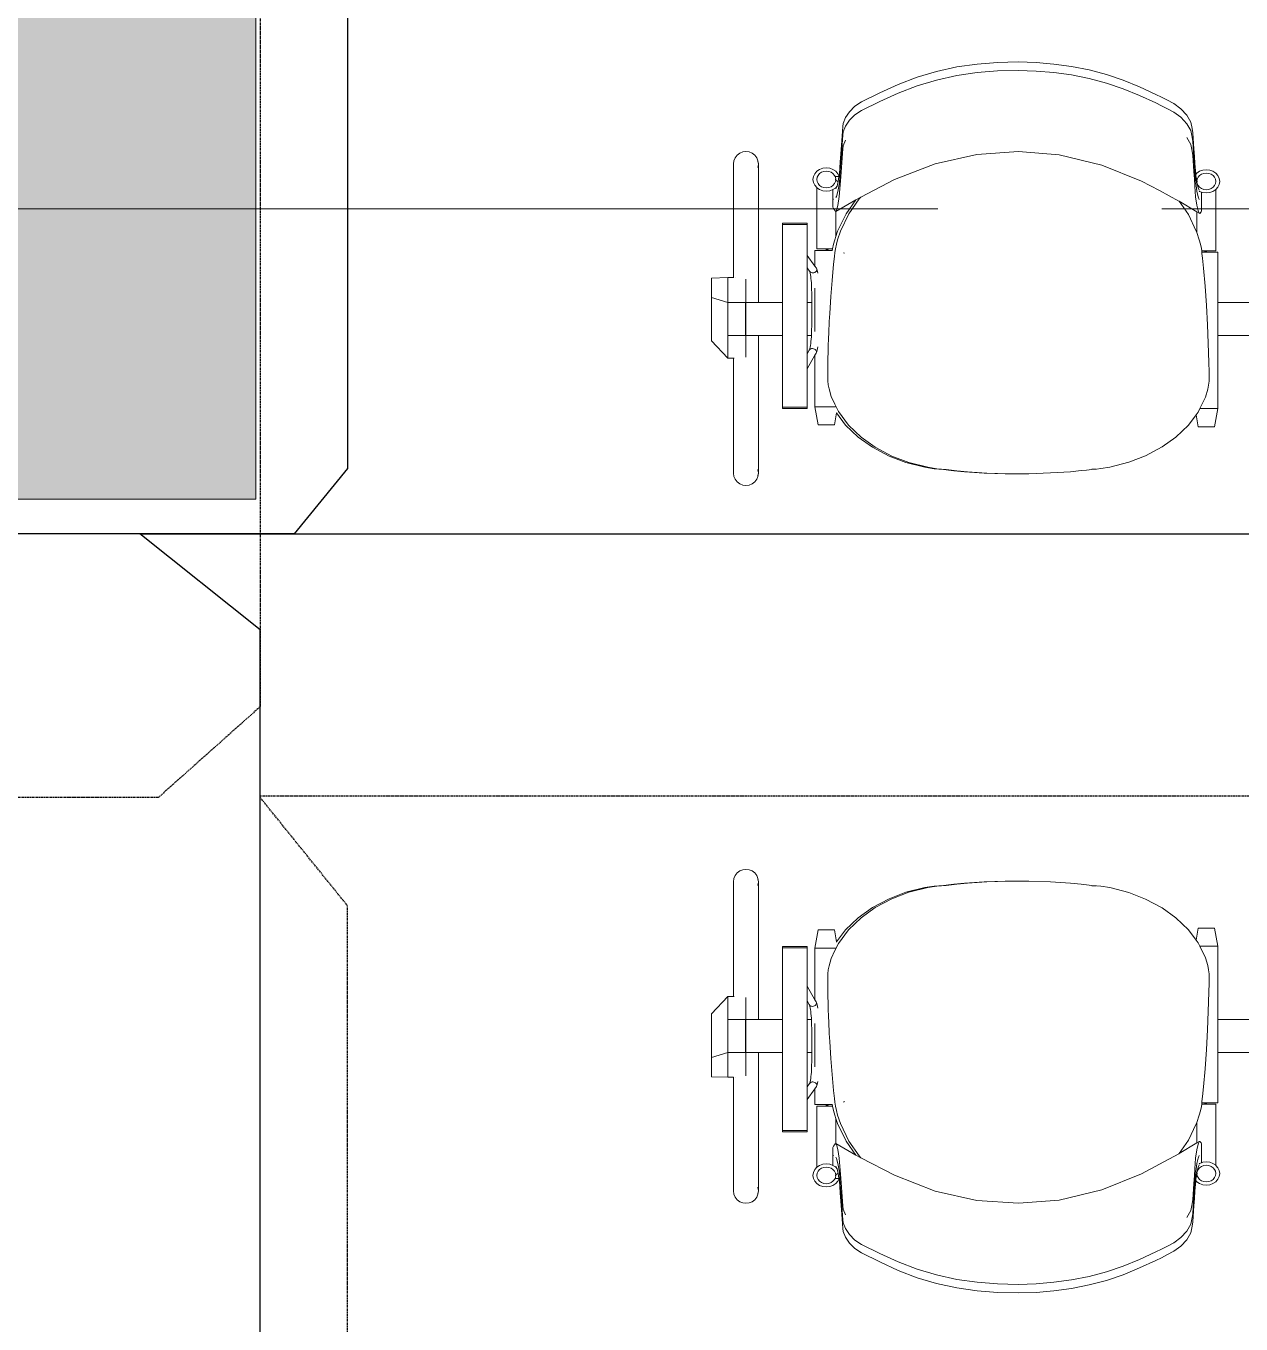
# Model space of a CAD drawing. Header units: millimetres. Extents: x -280308 to 6402717, y -14 to 2073074.
# Drawn here: x 13381 to 14847, y 343028 to 344594 of the extents above; entities that cross this region are included whole.
import ezdxf
from ezdxf.enums import TextEntityAlignment as Align

# ---------------------------------------------------------------- set-up
doc = ezdxf.new("R2010")
doc.units = ezdxf.units.MM
doc.linetypes.add('ACAD_ISO08W100', pattern=[36, 24, -3, 6, -3])
doc.linetypes.add('DASHED2', pattern=[0.375, 0.25, -0.125])
doc.layers.get('0').update_dxf_attribs({"lineweight": 0})
doc.layers.add('-P-ABK', color=7, linetype='Continuous', lineweight=30, true_color=0x05ffff)
doc.layers.add('P-AKT', color=7, linetype='Continuous', lineweight=30, true_color=0xfe0101)
for name, color, linetype, lineweight in [('A-ANNOTATION', 144, 'Continuous', 0), ('A-Furn', 250, 'Continuous', 0), ('A-FURN-EQPM', 177, 'Continuous', 0), ('ARSIR', 251, 'Continuous', 0), ('Struktur', 80, 'Continuous', 20)]:
    doc.layers.add(name, color=color, linetype=linetype, lineweight=lineweight)
doc.layers.add('A-TEXT', color=254, linetype='Continuous')
doc.styles.get("Standard").update_dxf_attribs({"font": 'arial.ttf'})

# ---------------------------------------------------------------- blocks, each defined once
blk = doc.blocks.new('*U539')
at = {"layer": 'A-ANNOTATION', "linetype": 'ACAD_ISO08W100', "ltscale": 0.25}
blk.add_lwpolyline([(0, -7.6411), (0, -228.3482)], dxfattribs=at)
at = {"layer": 'A-TEXT'}
blk.add_attdef('N', text='', height=0.9, dxfattribs=at).set_placement((0, 2.75), align=Align.MIDDLE_CENTER)
blk = doc.blocks.new('A$Cf37525da')
at = {"color": 124, "xscale": -360.0000000000001, "yscale": 360.0000000000001, "zscale": 360.0000000000001, "rotation": 270}
blk.add_blockref('*U539', (4643.8, -5900), dxfattribs=at)
blk = doc.blocks.new('A$C0fa81d55')
at = {"color": 0, "linetype": 'ByBlock', "lineweight": -2}
for p, q in [((27, 499.9), (28.5, 503.5)), ((28.5, 503.5), (30.9, 506.6)), ((30.9, 506.6), (34, 509)), ((34, 509), (37.6, 510.5)), ((37.6, 510.5), (41.5, 511)), ((41.5, 511), (45.4, 510.5)), ((45.4, 510.5), (49, 509)), ((49, 509), (52.1, 506.6)), ((52.1, 506.6), (54.5, 503.5)), ((54.5, 503.5), (56, 499.9)), ((26.5, 496), (27, 499.9)), ((26.5, 496), (26.5, 357.5)), ((56, 499.9), (56.5, 496)), ((56, 499.4), (56.5, 495.8)), ((56.5, 495.5), (56, 491.6)), ((56.5, 495.5), (56, 492.2)), ((56.5, 495.8), (56.5, 496)), ((56.5, 495.7), (56.5, 495.8)), ((56.5, 495.7), (56.5, 495.5)), ((56.5, 495.5), (56.5, 330)), ((234.5, 483.3), (257.4, 489)), ((237.9, 483.3), (260.9, 489)), ((257.4, 489), (268.5, 490.7)), ((260.9, 489), (272, 490.7)), ((268.5, 490.7), (274.1, 491.3)), ((272, 490.7), (277.5, 491.3)), ((274.1, 491.3), (279.7, 491.7)), ((277.5, 491.3), (283.1, 491.7)), ((279.7, 491.7), (286, 492.5)), ((283.1, 491.7), (289.5, 492.5)), ((286, 492.5), (292.4, 493.2)), ((289.5, 492.5), (295.9, 493.2)), ((292.4, 493.2), (305.2, 494.4)), ((295.9, 493.2), (308.7, 494.4)), ((328.9, 495.9), (305.2, 494.4)), ((332.3, 495.9), (308.7, 494.4)), ((354.4, 496.7), (328.9, 495.9)), ((357.8, 496.7), (332.3, 495.9)), ((357.8, 496.7), (354.4, 496.7)), ((379.4, 496.7), (357.8, 496.7)), ((379.4, 496.7), (379.4, 496.7)), ((382.8, 496.7), (379.4, 496.7)), ((409, 495.8), (382.8, 496.7)), ((409, 495.8), (433.1, 494.3)), ((433.1, 494.3), (446, 493)), ((446, 493), (452.4, 492.3)), ((452.4, 492.3), (458.8, 491.6)), ((458.8, 491.6), (464.3, 491.2)), ((458.8, 491.3), (460.8, 491.2)), ((460.8, 491.2), (463.1, 490.9)), ((464.3, 491.2), (469.8, 490.6)), ((469.8, 490.6), (480.7, 488.9)), ((503.3, 483), (480.7, 488.9)), ((214.2, 475.6), (194.2, 464.9)), ((217.6, 475.6), (197.6, 464.9)), ((234.5, 483.3), (214.2, 475.6)), ((237.9, 483.3), (217.6, 475.6)), ((523.7, 475.2), (503.3, 483)), ((543.6, 464.5), (523.7, 475.2)), ((194.2, 464.9), (177, 452.6)), ((197.6, 464.9), (180.4, 452.6)), ((560, 452.7), (543.6, 464.5)), ((177, 452.6), (161.8, 438.2)), ((180.4, 452.6), (165.3, 438.2)), ((575.3, 438), (560, 452.7)), ((584.6, 425.7), (587.1, 440.2)), ((587.1, 440.2), (606.9, 440.2)), ((610.7, 418.2), (606.9, 440.2)), ((124.7, 415.9), (128.5, 437.9)), ((148.3, 437.9), (128.5, 437.9)), ((150.8, 423.4), (148.3, 437.9)), ((161.8, 438.2), (150.8, 423.4)), ((150.8, 423.4), (150.8, 423.3)), ((165.3, 438.2), (153, 421.6)), ((584.6, 425.7), (575.3, 438)), ((587, 422.4), (584.6, 425.7)), ((85.5, 417.9), (85.5, 417.9)), ((85.5, 417.7), (85.5, 417.9)), ((115.4, 417.9), (85.5, 417.9)), ((85.5, 417.7), (85.5, 417.6)), ((85.5, 417.6), (85.5, 417.4)), ((85.5, 416.7), (85.5, 417.4)), ((85.5, 416.7), (85.5, 416.5)), ((85.5, 404.6), (85.5, 416.5)), ((115.4, 416.5), (85.5, 416.5)), ((115.4, 417.9), (115.4, 417.9)), ((115.4, 417.9), (115.4, 417.8)), ((115.4, 417.8), (115.4, 417.7)), ((115.4, 417.7), (115.4, 417.6)), ((115.4, 417.6), (115.4, 417.4)), ((115.4, 417.4), (115.4, 417.2)), ((115.4, 417.2), (115.4, 417)), ((115.4, 417), (115.4, 416.7)), ((115.4, 416.7), (115.4, 416.5)), ((115.4, 416.5), (115.4, 416.2)), ((115.4, 416.2), (115.4, 415.1)), ((115.4, 415.1), (115.4, 404.6)), ((124.7, 353.7), (124.7, 415.9)), ((149.6, 415.9), (124.7, 415.9)), ((148.8, 412.9), (144.3, 403.5)), ((153, 421.6), (148.8, 412.9)), ((587, 422.4), (589.1, 418.2)), ((589.1, 418.2), (595.9, 404.3)), ((589.1, 418.2), (610.7, 418.2)), ((610.7, 330), (610.7, 418.2)), ((85.4, 330), (85.5, 404.6)), ((115.4, 403.3), (115.3, 385.1)), ((115.4, 404.6), (115.4, 403.3)), ((140.8, 389.6), (141.7, 394.4)), ((141.7, 394.4), (144.3, 403.5)), ((595.9, 404.3), (598.7, 394.8)), ((598.7, 394.8), (599.7, 389.9)), ((115.3, 385.1), (115.4, 384)), ((115.4, 384), (115.3, 370.2)), ((140.1, 384.8), (140.8, 389.6)), ((140.1, 379.7), (140.1, 384.8)), ((140.2, 374.6), (140.1, 379.7)), ((599.7, 389.9), (600.4, 384.9)), ((600.4, 379.3), (600.3, 373.8)), ((600.4, 384.9), (600.4, 379.3)), ((115.3, 370.2), (115.3, 370.1)), ((115.3, 370.1), (124.7, 353.7)), ((115.3, 370.1), (115.3, 365.2)), ((115.3, 364.4), (115.3, 365.2)), ((115.3, 364.4), (115.3, 352.3)), ((140.2, 371.1), (140.2, 374.6)), ((140.3, 364.4), (140.2, 371.1)), ((140.8, 343.2), (140.3, 364.4)), ((599.4, 339.4), (600.2, 362.7)), ((600.3, 373.8), (600.2, 362.7)), ((19.5, 357.5), (0, 336.6)), ((26.5, 357.5), (19.5, 357.5)), ((19.5, 330), (19.5, 357.5)), ((27.2, 357.5), (26.5, 357.5)), ((41.5, 330), (41.5, 356.2)), ((115.3, 352.3), (115.3, 352.2)), ((115.3, 352.2), (115.3, 345)), ((115.3, 352.2), (117.8, 347.9)), ((115.3, 344.6), (115.3, 345)), ((115.3, 344.6), (115.3, 330)), ((117.8, 347.9), (118.1, 347.1)), ((117.8, 347.9), (118.1, 347.4)), ((118.1, 347.4), (118.7, 346.7)), ((118.1, 347.1), (118.5, 345.7)), ((118.5, 345.7), (118.9, 343.9)), ((118.7, 346.7), (119.6, 346.1)), ((119.6, 346.1), (120.7, 345.8)), ((120.7, 345.8), (121.9, 345.7)), ((121.9, 345.7), (123.1, 345.9)), ((123.1, 345.9), (124.2, 346.3)), ((124.2, 346.3), (125.1, 346.9)), ((124.7, 353.7), (126.1, 351.3)), ((125.1, 346.9), (125.9, 347.7)), ((125.9, 347.7), (126.4, 348.6)), ((126.5, 350.5), (126.1, 351.3)), ((126.4, 348.6), (126.6, 349.5)), ((126.6, 349.5), (126.5, 350.5)), ((126.5, 350.5), (127, 349.2)), ((127, 349.2), (127.4, 347.6)), ((127.4, 347.6), (127.8, 345.7)), ((127.8, 345.7), (128.2, 343.6)), ((0, 336.6), (0, 284)), ((19.5, 290), (19.5, 330)), ((41, 330), (19.5, 330)), ((41, 290), (41, 330)), ((41.5, 330), (41, 330)), ((41.5, 290), (41.5, 330)), ((56.5, 330), (41.5, 330)), ((85.4, 330), (56.5, 330)), ((85.4, 290), (85.4, 330)), ((120.5, 330), (115.3, 330)), ((115.3, 330), (115.3, 324.7)), ((118.9, 343.9), (119.3, 341.9)), ((119.3, 341.9), (119.6, 339.6)), ((119.6, 339.6), (119.9, 337.1)), ((119.9, 337.1), (120.2, 334.4)), ((120.2, 334.4), (120.4, 331.6)), ((120.4, 331.6), (120.5, 330)), ((120.5, 330), (120.5, 328.6)), ((141.2, 332.8), (140.8, 343.2)), ((141.4, 327.6), (141.2, 332.8)), ((598.5, 317.3), (599.4, 339.4)), ((676.3, 330), (610.7, 330)), ((610.7, 290), (610.7, 330)), ((115.3, 324.5), (115.3, 324.7)), ((115.3, 324.5), (115.3, 304.5)), ((120.7, 325.5), (120.5, 328.6)), ((120.7, 325.5), (120.7, 322.5)), ((120.7, 322.5), (120.8, 319.2)), ((120.8, 319.2), (120.8, 290)), ((124.7, 272.8), (124.7, 325)), ((141.6, 322.4), (141.4, 327.6)), ((141.8, 317.7), (141.6, 322.4)), ((142.1, 313), (141.8, 317.7)), ((597.2, 293.8), (598.5, 317.3)), ((115.3, 304.5), (115.3, 304.4)), ((115.3, 290), (115.3, 304.4)), ((142.6, 303.5), (142.1, 313)), ((144.1, 282.8), (142.6, 303.5)), ((19.5, 290), (0, 284)), ((0, 284), (0, 260.8)), ((41, 290), (19.5, 290)), ((19.5, 260.2), (19.5, 290)), ((41.5, 290), (41, 290)), ((56.5, 290), (41.5, 290)), ((41.5, 261.9), (41.5, 290)), ((85.4, 290), (56.5, 290)), ((56.5, 123.6), (56.5, 290)), ((85.5, 196), (85.4, 290)), ((120.8, 290), (115.3, 290)), ((115.3, 290), (115.3, 284.4)), ((115.3, 284.4), (115.3, 284)), ((115.3, 284), (115.3, 264.5)), ((120.8, 290), (120.8, 278.3)), ((144.1, 282.8), (145.6, 263.6)), ((595.5, 270.3), (597.2, 293.8)), ((676.3, 290), (610.7, 290)), ((610.7, 229.5), (610.7, 290)), ((120.4, 266.4), (120.2, 263.7)), ((120.5, 269.3), (120.4, 266.4)), ((120.7, 272.2), (120.5, 269.3)), ((120.8, 278.3), (120.7, 275.1)), ((120.7, 275.1), (120.7, 272.2)), ((595.5, 270.3), (593.6, 248.6)), ((19.5, 260.2), (0, 260.8)), ((26.5, 260.2), (19.5, 260.2)), ((26.5, 260.2), (26.5, 260.3)), ((26.5, 260.2), (26.5, 123)), ((28.5, 260.2), (28.5, 260.2)), ((115.3, 264.5), (115.3, 263.8)), ((115.3, 248.5), (115.3, 263.8)), ((118.3, 252.5), (115.3, 248.5)), ((118.5, 253.3), (118.3, 252.5)), ((118.5, 252.9), (118.3, 252.5)), ((118.9, 254.8), (118.5, 253.3)), ((118.5, 252.9), (119.2, 253.6)), ((119.3, 256.7), (118.9, 254.8)), ((119.2, 253.6), (120.1, 254.2)), ((119.6, 258.8), (119.3, 256.7)), ((119.9, 261.2), (119.6, 258.8)), ((120.2, 263.7), (119.9, 261.2)), ((120.1, 254.2), (121.2, 254.5)), ((121.2, 254.5), (122.3, 254.6)), ((122.3, 254.6), (123.5, 254.4)), ((123.5, 254.4), (124.6, 254)), ((124.6, 254), (125.6, 253.4)), ((125.6, 253.4), (126.4, 252.6)), ((126.4, 252.6), (126.9, 251.7)), ((126.9, 251.7), (127.1, 250.8)), ((127.4, 251.3), (126.9, 249.8)), ((127.1, 250.8), (126.9, 249.8)), ((127.8, 253), (127.4, 251.3)), ((128.2, 254.9), (127.8, 253)), ((145.6, 263.6), (147.3, 244.1)), ((115.3, 248.4), (115.3, 248.5)), ((115.3, 248.4), (115.3, 244.8)), ((115.3, 244.8), (115.3, 243.8)), ((115.4, 233.5), (115.3, 243.8)), ((124.7, 246.4), (115.4, 233.5)), ((126.5, 248.9), (124.7, 246.4)), ((124.7, 227.3), (124.7, 246.4)), ((126.9, 249.8), (126.5, 248.9)), ((148.3, 234.7), (147.3, 244.1)), ((592.4, 236.9), (591.7, 231)), ((593.6, 248.6), (592.4, 236.9)), ((115.4, 225.4), (115.3, 233.5)), ((115.3, 233.5), (115.4, 233.5)), ((115.4, 225.4), (115.3, 224.1)), ((115.3, 224.1), (115.4, 206.4)), ((124.7, 227.3), (145.7, 227.3)), ((126.9, 151.6), (126.9, 225.4)), ((146, 225.4), (126.9, 225.4)), ((138.4, 225.4), (138.4, 227.3)), ((141.4, 225.4), (138.4, 227.3)), ((145.8, 227.3), (145.7, 227.3)), ((146, 225.4), (145.7, 227.3)), ((146, 225.3), (146, 225.4)), ((147.2, 219.9), (146, 225.3)), ((148.6, 214.6), (147.2, 219.9)), ((148.9, 230), (148.3, 234.7)), ((149.4, 225.3), (148.9, 230)), ((150.6, 219.9), (149.4, 225.3)), ((152, 214.6), (150.6, 219.9)), ((159.3, 230.2), (160.4, 230.8)), ((589.8, 219.7), (588.4, 214.4)), ((591.1, 225.1), (589.8, 219.7)), ((591.4, 227.7), (591.1, 225.1)), ((591.6, 229.5), (591.4, 227.7)), ((591.4, 227.7), (608.5, 227.7)), ((591.7, 231), (591.6, 229.5)), ((591.6, 229.5), (610.7, 229.5)), ((594, 227.7), (597, 229.5)), ((597, 227.7), (597, 229.5)), ((608.5, 153.8), (608.5, 227.7)), ((115.4, 206.4), (115.4, 204.9)), ((115.4, 204.9), (115.4, 197.5)), ((149.9, 210.6), (148.6, 214.6)), ((152.1, 204.2), (149.9, 210.6)), ((149.9, 210.6), (149.9, 180.3)), ((155.5, 204.2), (152, 214.6)), ((162.4, 183.2), (152.1, 204.2)), ((165.8, 183.2), (155.5, 204.2)), ((575.3, 184.1), (584.9, 204.1)), ((585.5, 205.8), (584.9, 204.1)), ((588.4, 214.4), (585.5, 205.8)), ((585.5, 205.8), (585.5, 180.9)), ((85.5, 196), (85.5, 195.5)), ((115.4, 196), (85.5, 196)), ((85.5, 195.5), (85.5, 195)), ((85.5, 194.6), (85.5, 195)), ((85.5, 194.6), (85.5, 194.4)), ((85.5, 194.6), (85.5, 194.6)), ((85.5, 194.4), (85.5, 194.3)), ((115.4, 194.3), (85.5, 194.3)), ((115.4, 197.5), (115.4, 196.7)), ((115.4, 196.1), (115.4, 196.7)), ((115.4, 196), (115.4, 196.1)), ((115.4, 196), (115.4, 195.5)), ((115.4, 195.5), (115.4, 195.5)), ((115.4, 195.5), (115.4, 195)), ((115.4, 195), (115.4, 195)), ((115.4, 195), (115.4, 194.6)), ((115.4, 194.6), (115.4, 194.4)), ((115.4, 194.6), (115.4, 194.6)), ((115.4, 194.4), (115.4, 194.3)), ((147.2, 176.9), (146.5, 175.3)), ((146.5, 164.5), (146.5, 175.3)), ((148.2, 178.5), (147.2, 176.9)), ((149.1, 179.8), (148.2, 178.5)), ((149.8, 180.4), (149.1, 179.8)), ((150.9, 178.9), (149.8, 180.4)), ((149.9, 180.3), (149.8, 180.4)), ((173.9, 166.2), (149.9, 180.3)), ((152.5, 173), (150.9, 178.9)), ((154.1, 162.4), (152.5, 173)), ((162.4, 183.2), (174, 166.2)), ((165.8, 183.2), (178, 165.3)), ((564.3, 168.1), (575.3, 184.1)), ((585.5, 180.9), (564.3, 168.1)), ((585.4, 172.7), (584.1, 162.7)), ((587, 179.3), (585.4, 172.7)), ((588.3, 182.6), (585.5, 180.9)), ((588.3, 182.6), (587, 179.3)), ((589.3, 182.7), (588.3, 182.6)), ((590.8, 181), (589.3, 182.7)), ((591, 180.2), (590.8, 181)), ((591.2, 178.9), (591, 180.2)), ((591.2, 162.2), (591.2, 178.9)), ((147.2, 166), (146.5, 164.5)), ((146.5, 158.6), (146.5, 164.5)), ((146.5, 164.5), (146.5, 164.3)), ((146.5, 153.9), (146.5, 164.3)), ((149.9, 163.6), (149.9, 163.7)), ((150.9, 162.2), (149.9, 163.6)), ((152.5, 156.3), (150.9, 162.2)), ((155.2, 148.1), (154.1, 162.4)), ((173.9, 166.2), (174, 166.2)), ((174, 166.2), (180.2, 163)), ((178, 165.3), (180.2, 163)), ((180.2, 163), (220.8, 142)), ((540.3, 155.2), (563.9, 167.8)), ((564.3, 168.1), (563.9, 167.8)), ((584.1, 162.7), (583.2, 149.8)), ((587.1, 162.6), (585.5, 156)), ((588.4, 165.8), (587.1, 162.6)), ((588.4, 165.9), (588.4, 165.8)), ((591.2, 157), (588.9, 156.2)), ((591.2, 160.8), (591.2, 162.2)), ((591.2, 160.8), (591.2, 162.2)), ((591.2, 157), (591.2, 160.8)), ((592.8, 157.6), (591.2, 157)), ((597, 158.1), (592.8, 157.6)), ((601.1, 157.6), (597, 158.1)), ((605, 156.2), (601.1, 157.6)), ((122.3, 141.8), (122.9, 145.4)), ((122.9, 138.2), (122.3, 141.8)), ((122.9, 145.4), (124.5, 148.8)), ((124.5, 148.8), (126.9, 151.6)), ((126.9, 151.6), (127, 151.7)), ((126.9, 141.8), (127.3, 144.4)), ((127.3, 139.2), (126.9, 141.8)), ((127, 151.7), (130.4, 153.9)), ((127.3, 144.4), (128.5, 146.8)), ((128.5, 146.8), (130.3, 148.9)), ((130.3, 148.9), (132.7, 150.5)), ((130.4, 153.9), (134.3, 155.3)), ((132.7, 150.5), (135.4, 151.4)), ((134.3, 155.3), (138.4, 155.8)), ((135.4, 151.4), (138.4, 151.8)), ((138.4, 155.8), (142.6, 155.3)), ((138.4, 151.8), (141.4, 151.4)), ((141.4, 151.4), (144.2, 150.5)), ((142.6, 155.3), (146.5, 153.9)), ((144.2, 150.5), (146.5, 148.9)), ((146.5, 153.9), (146.5, 153.9)), ((146.5, 153.9), (149.8, 151.7)), ((146.5, 148.9), (148.4, 146.8)), ((148.4, 146.8), (149.5, 144.4)), ((149.9, 141.8), (149, 141.8)), ((149.5, 144.4), (149.9, 141.8)), ((149.9, 141.8), (149.5, 139.2)), ((149.8, 151.7), (151.4, 149.9)), ((150.9, 151.5), (149.9, 152.9)), ((150.1, 142.6), (152.7, 144.5)), ((151.4, 149.9), (150.9, 151.5)), ((152.5, 145.7), (151.4, 149.9)), ((154.2, 145.7), (152.5, 156.3)), ((152.7, 144.5), (152.5, 145.7)), ((153.7, 138.2), (152.7, 144.5)), ((155.2, 131.4), (154.2, 145.7)), ((155.8, 138.1), (155.2, 148.1)), ((220.8, 142), (269.9, 122.8)), ((471.1, 124.4), (518.8, 143.8)), ((518.8, 143.8), (540.3, 155.2)), ((582.7, 141.2), (582, 132.1)), ((583.2, 149.8), (582.7, 141.2)), ((584.2, 146), (583.3, 133.2)), ((585.5, 156), (584.2, 146)), ((585.4, 144.6), (584.8, 140.5)), ((585.5, 145.4), (585.4, 144.6)), ((587.1, 151.9), (585.5, 145.4)), ((585.9, 146.7), (585.5, 144.1)), ((585.5, 144.1), (585.9, 141.5)), ((585.5, 144.1), (586.4, 144.1)), ((587, 149.1), (585.9, 146.7)), ((585.9, 141.5), (586.4, 140.5)), ((588.9, 151.1), (587, 149.1)), ((588.2, 154.6), (587.1, 151.9)), ((588.9, 156.2), (588.2, 155.7)), ((591.2, 152.7), (588.9, 151.1)), ((594, 153.7), (591.2, 152.7)), ((597, 154.1), (594, 153.7)), ((600, 153.7), (597, 154.1)), ((602.7, 152.7), (600, 153.7)), ((605.1, 151.1), (602.7, 152.7)), ((608.4, 154), (605, 156.2)), ((606.9, 149.1), (605.1, 151.1)), ((608.1, 146.7), (606.9, 149.1)), ((606.9, 139.1), (608.1, 141.5)), ((608.5, 144.1), (608.1, 146.7)), ((608.1, 141.5), (608.5, 144.1)), ((608.5, 153.8), (608.4, 154)), ((610.9, 151.1), (608.5, 153.8)), ((612.5, 147.7), (610.9, 151.1)), ((613.1, 144.1), (612.5, 147.7)), ((612.5, 140.5), (613.1, 144.1)), ((56.5, 123.6), (56, 127.4)), ((56.5, 123.6), (56, 126.9)), ((124.5, 134.8), (122.9, 138.2)), ((127, 131.9), (124.5, 134.8)), ((130.4, 129.7), (127, 131.9)), ((128.5, 136.8), (127.3, 139.2)), ((130.3, 134.7), (128.5, 136.8)), ((132.7, 133.1), (130.3, 134.7)), ((134.3, 128.3), (130.4, 129.7)), ((135.4, 132.1), (132.7, 133.1)), ((138.4, 127.8), (134.3, 128.3)), ((138.4, 131.8), (135.4, 132.1)), ((141.4, 132.1), (138.4, 131.8)), ((142.6, 128.3), (138.4, 127.8)), ((144.2, 133.1), (141.4, 132.1)), ((146.5, 129.7), (142.6, 128.3)), ((146.5, 134.7), (144.2, 133.1)), ((148.4, 136.8), (146.5, 134.7)), ((149.8, 131.9), (146.5, 129.7)), ((149, 138.2), (148.4, 136.8)), ((149.5, 139.2), (149, 138.2)), ((153.7, 138.2), (149, 138.2)), ((152.4, 134.8), (149.8, 131.9)), ((153.8, 137.7), (152.4, 134.8)), ((153.8, 137.7), (153.7, 138.2)), ((154.2, 135.1), (153.8, 137.7)), ((155.2, 120.9), (154.2, 135.1)), ((155.9, 121.4), (155.2, 131.4)), ((156.6, 127.5), (155.8, 138.1)), ((156.6, 127.5), (158.4, 104.8)), ((580.6, 112.7), (582, 132.1)), ((583.3, 133.2), (582.8, 124.6)), ((584.2, 135.4), (583.3, 122.6)), ((584.8, 140.5), (584.2, 135.7)), ((584.2, 135.7), (585.6, 134.2)), ((584.2, 135.7), (584.2, 135.4)), ((584.8, 140.5), (586.4, 140.5)), ((585.6, 134.2), (588.9, 131.9)), ((586.4, 140.5), (587, 139.1)), ((587, 139.1), (588.9, 137)), ((588.9, 137), (591.2, 135.4)), ((588.9, 131.9), (592.8, 130.6)), ((591.2, 135.4), (594, 134.4)), ((592.8, 130.6), (597, 130.1)), ((594, 134.4), (597, 134.1)), ((597, 134.1), (600, 134.4)), ((597, 130.1), (601.1, 130.6)), ((600, 134.4), (602.7, 135.4)), ((601.1, 130.6), (605, 131.9)), ((602.7, 135.4), (605.1, 137)), ((605, 131.9), (608.4, 134.2)), ((605.1, 137), (606.9, 139.1)), ((608.4, 134.2), (610.9, 137.1)), ((610.9, 137.1), (612.5, 140.5)), ((26.5, 123), (27, 119.2)), ((27, 119.2), (28.5, 115.6)), ((28.5, 115.6), (30.9, 112.4)), ((30.9, 112.4), (34, 110.1)), ((34, 110.1), (37.6, 108.6)), ((45.4, 108.6), (49, 110.1)), ((49, 110.1), (52.1, 112.4)), ((52.1, 112.4), (54.5, 115.6)), ((54.5, 115.6), (56, 119.2)), ((56, 119.7), (56.5, 123.3)), ((56, 119.2), (56.5, 123)), ((56.5, 123.6), (56.5, 123.4)), ((56.5, 123.3), (56.5, 123.4)), ((56.5, 123), (56.5, 123.3)), ((155.9, 110.9), (155.2, 120.9)), ((156.7, 110.8), (155.9, 121.4)), ((156.7, 100.3), (155.9, 110.9)), ((156.7, 110.8), (158.5, 88.1)), ((269.9, 122.8), (319.9, 111.5)), ((319.9, 111.5), (370.3, 108.1)), ((370.3, 108.1), (419.4, 112)), ((419.4, 112), (471.1, 124.4)), ((580.6, 112.7), (579.9, 107.5)), ((580.7, 96), (582.1, 115.4)), ((582.8, 124.6), (582.1, 115.4)), ((582.8, 114.1), (582.1, 104.9)), ((583.3, 122.6), (582.8, 114.1)), ((37.6, 108.6), (41.5, 108.1)), ((41.5, 108.1), (45.4, 108.6)), ((156.7, 100.3), (158.5, 77.7)), ((158.7, 101.2), (158.4, 104.8)), ((161.5, 94.3), (158.7, 101.2)), ((578.1, 99.6), (573.4, 91.2)), ((579.9, 107.5), (578.1, 99.6)), ((580.7, 96), (580, 90.8)), ((580.7, 85.6), (582.1, 104.9)), ((158.7, 84.5), (158.5, 88.1)), ((161.5, 77.6), (158.7, 84.5)), ((578.2, 82.9), (573.5, 74.6)), ((580, 90.8), (578.2, 82.9)), ((580, 80.4), (578.2, 72.6)), ((580.7, 85.6), (580, 80.4)), ((158.7, 74.2), (158.5, 77.7)), ((161.5, 67.2), (158.7, 74.2)), ((166.4, 70.4), (161.5, 77.6)), ((166.4, 60.1), (161.5, 67.2)), ((173, 63.8), (166.4, 70.4)), ((181, 58.6), (173, 63.8)), ((566.3, 66.7), (557.6, 60.6)), ((573.5, 74.6), (566.3, 66.7)), ((573.5, 64.2), (566.3, 56.4)), ((578.2, 72.6), (573.5, 64.2)), ((173, 53.5), (166.4, 60.1)), ((181, 48.3), (173, 53.5)), ((202.9, 47.7), (181, 58.6)), ((202.9, 37.4), (181, 48.3)), ((225.3, 37.5), (202.9, 47.7)), ((536.1, 49.5), (516.5, 40.4)), ((542.7, 52.8), (536.1, 49.5)), ((549.3, 56.2), (542.7, 52.8)), ((557.6, 60.6), (549.3, 56.2)), ((557.6, 50.3), (549.3, 45.9)), ((566.3, 56.4), (557.6, 50.3)), ((225.3, 27.2), (202.9, 37.4)), ((248.2, 28.7), (225.3, 37.5)), ((496.7, 32.3), (476.5, 25.5)), ((516.5, 40.4), (496.7, 32.3)), ((536.1, 39.2), (516.5, 30.1)), ((542.7, 42.5), (536.1, 39.2)), ((549.3, 45.9), (542.7, 42.5)), ((248.2, 18.4), (225.3, 27.2)), ((271.6, 21.8), (248.2, 28.7)), ((271.6, 11.5), (248.2, 18.4)), ((296, 16.4), (271.6, 21.8)), ((320.4, 12.8), (296, 16.4)), ((434.4, 15.7), (413, 12.8)), ((455.8, 20), (434.4, 15.7)), ((476.5, 25.5), (455.8, 20)), ((496.7, 22), (476.5, 15.2)), ((516.5, 30.1), (496.7, 22)), ((296, 6.1), (271.6, 11.5)), ((320.4, 2.5), (296, 6.1)), ((345, 10.8), (320.4, 12.8)), ((345, 0.5), (320.4, 2.5)), ((369.8, 10.3), (345, 10.8)), ((369.8, 0), (345, 0.5)), ((391.5, 11), (369.8, 10.3)), ((391.5, 0.7), (369.8, 0)), ((413, 12.8), (391.5, 11)), ((413, 2.5), (391.5, 0.7)), ((434.4, 5.4), (413, 2.5)), ((455.8, 9.7), (434.4, 5.4)), ((476.5, 15.2), (455.8, 9.7))]:
    blk.add_line(p, q, dxfattribs=at)
blk = doc.blocks.new('A$Ce288bb9c')
at = {"layer": 'A-Furn', "color": 0, "linetype": 'ByBlock', "lineweight": -2, "ltscale": 0.25, "xscale": -1, "rotation": 180}
blk.add_blockref('A$C0fa81d55', (41674.9, -5647.7), dxfattribs=at)
at = {"layer": 'A-Furn', "color": 0, "linetype": 'ByBlock', "lineweight": -2, "ltscale": 0.25}
blk.add_blockref('A$C0fa81d55', (41674.9, -7132.7), dxfattribs=at)
blk = doc.blocks.new('A$Cbf319c8c')
at = {"layer": 'ARSIR', "linetype": 'ByBlock', "lineweight": -2, "ltscale": 0.25}
h = blk.add_hatch(color=256, dxfattribs=at)
h.dxf.hatch_style = 1
h.paths.add_polyline_path([(30150, 3800), (30550, 3800), (30550, 4400), (30150, 4400)])
h.paths.add_polyline_path([(30100, 1900), (30600, 1900), (30600, 2400), (30100, 2400)])
h.paths.add_polyline_path([(44850, 1900), (45350, 1900), (45350, 2400), (44850, 2400)])
h.paths.add_polyline_path([(39100, 1900), (39600, 1900), (39600, 2400), (39100, 2400)])
h.paths.add_polyline_path([(53775, 20275), (54425, 20275), (54425, 19625), (53775, 19625)])
h.paths.add_polyline_path([(53775, 25), (54425, 25), (54425, 675), (53775, 675)])
h.paths.add_polyline_path([(49775, 20275), (50425, 20275), (50425, 19625), (49775, 19625)])
h.paths.add_polyline_path([(49775, 25), (50425, 25), (50425, 675), (49775, 675)])
h.paths.add_polyline_path([(44775, 20275), (45425, 20275), (45425, 19625), (44775, 19625)])
h.paths.add_polyline_path([(44775, 25), (45425, 25), (45425, 675), (44775, 675)])
h.paths.add_polyline_path([(39025, 20275), (39675, 20275), (39675, 19625), (39025, 19625)])
h.paths.add_polyline_path([(39025, 25), (39675, 25), (39675, 675), (39025, 675)])
h.paths.add_polyline_path([(33025, 20275), (33675, 20275), (33675, 19625), (33025, 19625)])
h.paths.add_polyline_path([(33025, 25), (33675, 25), (33675, 675), (33025, 675)])
h.paths.add_polyline_path([(27025, 20275), (27675, 20275), (27675, 19625), (27025, 19625)])
h.paths.add_polyline_path([(27025, 25), (27675, 25), (27675, 675), (27025, 675)])
h.paths.add_polyline_path([(21025, 20275), (21675, 20275), (21675, 19625), (21025, 19625)])
h.paths.add_polyline_path([(21025, 25), (21675, 25), (21675, 675), (21025, 675)])
h.paths.add_polyline_path([(15025, 20275), (15675, 20275), (15675, 19625), (15025, 19625)])
h.paths.add_polyline_path([(15025, 25), (15675, 25), (15675, 675), (15025, 675)])
h.paths.add_polyline_path([(27150, 3950), (27550, 3950), (27550, 4450), (27150, 4450)])
h.paths.add_polyline_path([(4025, 19625), (4675, 19625), (4675, 20275), (4025, 20275)])
h.paths.add_polyline_path([(9025, 19625), (9675, 19625), (9675, 20275), (9025, 20275)])
h.paths.add_polyline_path([(0, 19600), (700, 19600), (700, 20300), (0, 20300)])
h.paths.add_polyline_path([(4025, 25), (4675, 25), (4675, 675), (4025, 675)])
h.paths.add_polyline_path([(9025, 25), (9675, 25), (9675, 675), (9025, 675)])
h.paths.add_polyline_path([(0, 0), (700, 0), (700, 700), (0, 700)])
h.paths.add_polyline_path([(4025, 5925), (4675, 5925), (4675, 6575), (4025, 6575)])
h.paths.add_polyline_path([(9025, 5925), (9675, 5925), (9675, 6575), (9025, 6575)])
h.paths.add_polyline_path([(53750, 13700), (54450, 13700), (54450, 14400), (53750, 14400)])
h.paths.add_polyline_path([(53750, 5900), (54450, 5900), (54450, 6600), (53750, 6600)])
h.paths.add_polyline_path([(49750, 13700), (50450, 13700), (50450, 14400), (49750, 14400)])
h.paths.add_polyline_path([(49750, 5900), (50450, 5900), (50450, 6600), (49750, 6600)])
h.paths.add_polyline_path([(44750, 13700), (45450, 13700), (45450, 14400), (44750, 14400)])
h.paths.add_polyline_path([(44750, 5900), (45450, 5900), (45450, 6600), (44750, 6600)])
h.paths.add_polyline_path([(39000, 13700), (39700, 13700), (39700, 14400), (39000, 14400)])
h.paths.add_polyline_path([(39000, 5900), (39700, 5900), (39700, 6600), (39000, 6600)])
h.paths.add_polyline_path([(33000, 13700), (33700, 13700), (33700, 14400), (33000, 14400)])
h.paths.add_polyline_path([(33000, 5900), (33700, 5900), (33700, 6600), (33000, 6600)])
h.paths.add_polyline_path([(27000, 13700), (27700, 13700), (27700, 14400), (27000, 14400)])
h.paths.add_polyline_path([(27000, 5900), (27700, 5900), (27700, 6600), (27000, 6600)])
h.paths.add_polyline_path([(21000, 13700), (21700, 13700), (21700, 14400), (21000, 14400)])
h.paths.add_polyline_path([(21000, 5900), (21700, 5900), (21700, 6600), (21000, 6600)])
h.paths.add_polyline_path([(4000, 13700), (4700, 13700), (4700, 14400), (4000, 14400)])
h.paths.add_polyline_path([(0, 13700), (700, 13700), (700, 14400), (0, 14400)])
h.paths.add_polyline_path([(0, 5900), (700, 5900), (700, 6600), (0, 6600)])
h.paths.add_polyline_path([(9000, 13700), (9700, 13700), (9700, 14400), (9000, 14400)])
h.paths.add_polyline_path([(15000, 13700), (15700, 13700), (15700, 14400), (15000, 14400)])
h.paths.add_polyline_path([(15000, 5900), (15700, 5900), (15700, 6600), (15000, 6600)])
at = {"layer": 'Struktur', "color": 0, "linetype": 'ByBlock', "lineweight": -2, "ltscale": 0.25}
blk.add_lwpolyline([(44750, 13700), (45450, 13700), (45450, 14400), (44750, 14400)], close=True, dxfattribs=at)
blk = doc.blocks.new('1')
at = {"ltscale": 0.25}
blk.add_blockref('A$Cf37525da', (22307.9, 350273.3), dxfattribs=at)
at = {"layer": 'A-FURN-EQPM', "ltscale": 0.25}
blk.add_blockref('A$Ce288bb9c', (-27467.1, 350198.3), dxfattribs=at)
at = {"layer": 'Struktur', "ltscale": 0.25}
blk.add_blockref('A$Cbf319c8c', (-31792.1, 330323.3), dxfattribs=at)

msp = doc.modelspace()

# ---------------------------------------------------------------- linework, layer by layer
at = {"layer": '-P-ABK', "linetype": 'DASHED2', "ltscale": 5, "flags": 128}
for points in [[(13663.2, 348833.2), (13663.2, 344080.9), (13663.2, 343772.8), (13540.2, 343663.2)], [(13540.2, 343663.2), (5542.3, 343663.2), (5088, 344226.2)], [(21929.7, 337037.2), (21928.3, 343502.9), (21646.2, 343664.9), (13663.2, 343664.9)], [(13768.7, 338177.4), (13768.7, 343532.5), (13663.2, 343663.2)]]:
    msp.add_lwpolyline(points, dxfattribs=at)
at = {"layer": 'P-AKT', "linetype": 'Continuous', "flags": 128}
for points in [[(13768.7, 349635.7), (13768.7, 344060.3), (13704.3, 343981.3), (5540.6, 343981.3), (5044.3, 344630.4)], [(13663.2, 337682.2), (13663.2, 343865.6), (13518.1, 343981.3)], [(13518.1, 343981.3), (22544.8, 343981.3), (22684.9, 343880.5)]]:
    msp.add_lwpolyline(points, dxfattribs=at)

# ---------------------------------------------------------------- block references
msp.add_blockref('1', (0, 0))

doc.saveas('drawing.dxf')
